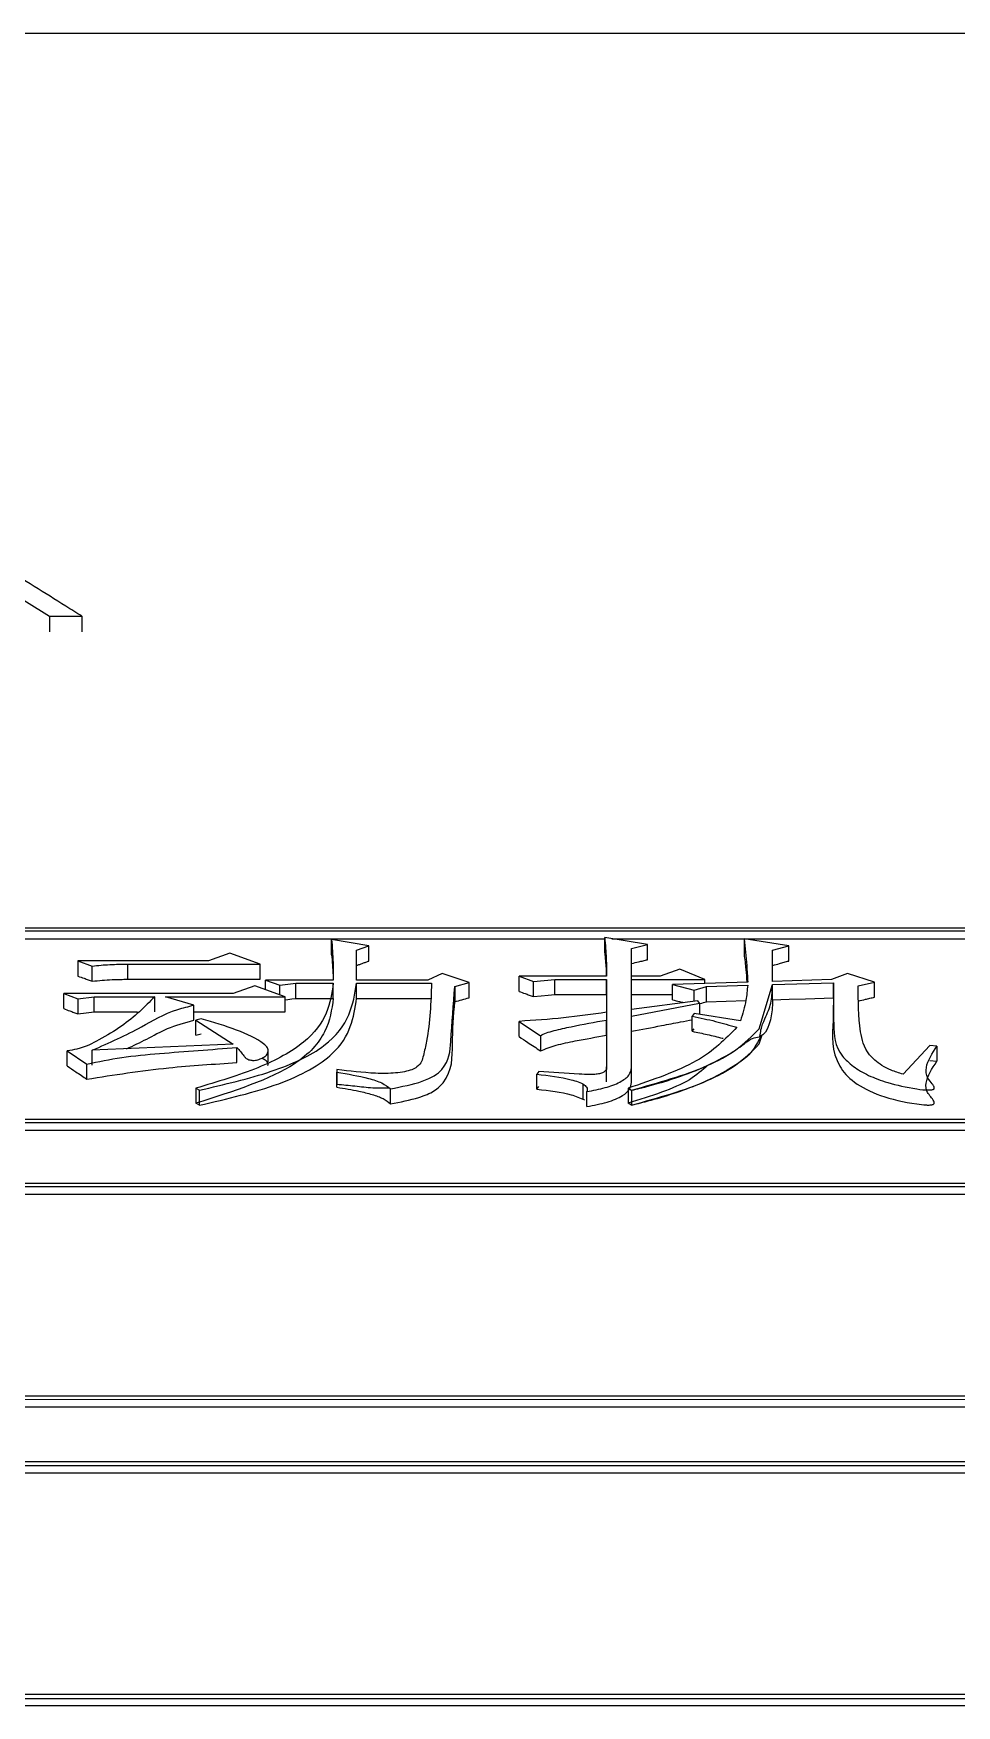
# Model space of a CAD drawing. Header units: millimetres. Extents: x 2085 to 4229, y 754 to 2271.
# Drawn here: x 2612.7 to 2618.29, y 2106.04 to 2116.17 of the extents above; entities that cross this region are included whole.
import ezdxf

# ---------------------------------------------------------------- set-up
doc = ezdxf.new("R2010")
doc.units = ezdxf.units.MM

msp = doc.modelspace()

# ---------------------------------------------------------------- linework, layer by layer
at = {"color": 7, "linetype": 'Continuous', "lineweight": 25}
for p, q in [((2629.619, 2116.166), (2592.619, 2116.167)), ((2612.499, 2112.823), (2612.795, 2112.639)), ((2612.795, 2112.639), (2612.99, 2112.639)), ((2612.99, 2112.639), (2612.99, 2112.544)), ((2627.42, 2110.749), (2605.437, 2110.75)), ((2627.37, 2110.732), (2605.487, 2110.732)), ((2611.245, 2110.686), (2616.158, 2110.686)), ((2616.418, 2110.651), (2616.158, 2110.693)), ((2616.158, 2110.601), (2616.158, 2110.693)), ((2616.202, 2110.686), (2621.654, 2110.686)), ((2617.273, 2110.643), (2617.002, 2110.685)), ((2617.002, 2110.685), (2617.002, 2110.593)), ((2613.887, 2110.598), (2613.757, 2110.552)), ((2614.071, 2110.533), (2613.887, 2110.598)), ((2614.73, 2110.644), (2614.503, 2110.682)), ((2614.503, 2110.589), (2614.503, 2110.682)), ((2614.655, 2110.617), (2614.73, 2110.644)), ((2614.655, 2110.436), (2614.655, 2110.617)), ((2614.655, 2110.525), (2614.655, 2110.617)), ((2614.73, 2110.551), (2614.73, 2110.644)), ((2616.321, 2110.628), (2616.418, 2110.651)), ((2616.321, 2110.459), (2616.321, 2110.628)), ((2616.321, 2110.628), (2616.321, 2110.628)), ((2616.418, 2110.559), (2616.418, 2110.651)), ((2617.175, 2110.617), (2617.273, 2110.643)), ((2617.175, 2110.428), (2617.175, 2110.617)), ((2617.175, 2110.616), (2617.175, 2110.617)), ((2617.273, 2110.551), (2617.273, 2110.643)), ((2612.967, 2110.552), (2612.967, 2110.46)), ((2612.967, 2110.552), (2613.054, 2110.521)), ((2613.757, 2110.552), (2612.967, 2110.552)), ((2613.054, 2110.429), (2613.054, 2110.521)), ((2613.27, 2110.441), (2613.27, 2110.533)), ((2613.27, 2110.533), (2614.071, 2110.533)), ((2614.071, 2110.441), (2614.071, 2110.533)), ((2614.655, 2110.436), (2614.655, 2110.525)), ((2616.321, 2110.459), (2616.321, 2110.536)), ((2616.613, 2110.502), (2616.494, 2110.459)), ((2616.764, 2110.44), (2616.613, 2110.502)), ((2617.175, 2110.429), (2617.175, 2110.525)), ((2613.27, 2110.441), (2614.071, 2110.441)), ((2614.038, 2110.401), (2613.908, 2110.354)), ((2614.222, 2110.335), (2614.038, 2110.401)), ((2614.103, 2110.436), (2614.19, 2110.405)), ((2614.514, 2110.436), (2614.103, 2110.436)), ((2614.103, 2110.378), (2614.103, 2110.436)), ((2614.19, 2110.405), (2614.287, 2110.417)), ((2614.19, 2110.347), (2614.19, 2110.405)), ((2614.287, 2110.417), (2614.514, 2110.417)), ((2614.287, 2110.325), (2614.287, 2110.417)), ((2614.514, 2110.325), (2614.514, 2110.417)), ((2615.087, 2110.436), (2614.655, 2110.436)), ((2614.655, 2110.325), (2614.655, 2110.417)), ((2614.655, 2110.417), (2615.109, 2110.417)), ((2615.174, 2110.475), (2615.087, 2110.436)), ((2615.336, 2110.421), (2615.174, 2110.475)), ((2615.25, 2110.397), (2615.336, 2110.421)), ((2615.25, 2110.397), (2615.25, 2110.305)), ((2615.336, 2110.329), (2615.336, 2110.421)), ((2615.639, 2110.459), (2615.726, 2110.428)), ((2616.169, 2110.459), (2615.639, 2110.459)), ((2615.639, 2110.367), (2615.639, 2110.459)), ((2615.726, 2110.428), (2615.855, 2110.44)), ((2615.726, 2110.336), (2615.726, 2110.428)), ((2615.855, 2110.44), (2616.169, 2110.44)), ((2615.855, 2110.348), (2615.855, 2110.44)), ((2616.169, 2110.44), (2616.169, 2110.241)), ((2616.169, 2110.348), (2616.169, 2110.44)), ((2616.494, 2110.459), (2616.321, 2110.459)), ((2616.321, 2110.367), (2616.321, 2110.459)), ((2616.321, 2110.44), (2616.764, 2110.44)), ((2616.321, 2110.257), (2616.321, 2110.44)), ((2616.321, 2110.348), (2616.321, 2110.44)), ((2617.024, 2110.424), (2616.569, 2110.409)), ((2616.569, 2110.409), (2616.699, 2110.374)), ((2616.569, 2110.317), (2616.569, 2110.409)), ((2616.699, 2110.374), (2616.775, 2110.397)), ((2616.764, 2110.415), (2616.764, 2110.44)), ((2616.775, 2110.397), (2617.024, 2110.405)), ((2616.775, 2110.305), (2616.775, 2110.397)), ((2617.094, 2110.14), (2617.175, 2110.409)), ((2617.532, 2110.44), (2617.175, 2110.428)), ((2617.175, 2110.409), (2617.543, 2110.42)), ((2617.175, 2110.317), (2617.175, 2110.409)), ((2617.175, 2110.409), (2617.175, 2110.409)), ((2617.629, 2110.475), (2617.532, 2110.44)), ((2617.543, 2110.329), (2617.543, 2110.42)), ((2617.792, 2110.424), (2617.629, 2110.475)), ((2617.694, 2110.401), (2617.792, 2110.424)), ((2617.792, 2110.333), (2617.792, 2110.424)), ((2612.881, 2110.354), (2612.967, 2110.323)), ((2613.908, 2110.354), (2612.881, 2110.354)), ((2612.881, 2110.263), (2612.881, 2110.354)), ((2612.967, 2110.323), (2613.065, 2110.335)), ((2612.967, 2110.323), (2612.967, 2110.232)), ((2613.065, 2110.335), (2613.432, 2110.335)), ((2613.065, 2110.243), (2613.065, 2110.335)), ((2613.432, 2110.243), (2613.432, 2110.335)), ((2613.497, 2110.335), (2614.222, 2110.335)), ((2613.67, 2110.284), (2613.497, 2110.335)), ((2613.67, 2110.193), (2613.67, 2110.284)), ((2614.222, 2110.243), (2614.222, 2110.335)), ((2614.287, 2110.325), (2614.514, 2110.325)), ((2614.655, 2110.325), (2615.109, 2110.325)), ((2615.855, 2110.348), (2616.169, 2110.348)), ((2616.169, 2110.348), (2616.169, 2110.149)), ((2616.321, 2110.348), (2616.569, 2110.348)), ((2616.721, 2110.311), (2616.321, 2110.257)), ((2616.321, 2110.217), (2616.732, 2110.296)), ((2616.699, 2110.308), (2616.699, 2110.374)), ((2616.732, 2110.296), (2616.721, 2110.311)), ((2616.732, 2110.296), (2616.732, 2110.228)), ((2616.775, 2110.305), (2617.013, 2110.313)), ((2617.544, 2110.352), (2617.543, 2110.352)), ((2613.065, 2110.243), (2613.328, 2110.243)), ((2613.67, 2110.243), (2614.222, 2110.243)), ((2613.714, 2110.202), (2613.681, 2110.194)), ((2613.681, 2110.194), (2613.908, 2110.047)), ((2613.681, 2110.102), (2613.681, 2110.194)), ((2615.639, 2110.186), (2615.769, 2110.099)), ((2615.639, 2110.094), (2615.639, 2110.186)), ((2616.169, 2110.194), (2616.169, 2109.911)), ((2616.169, 2110.102), (2616.169, 2110.194)), ((2616.321, 2110.165), (2616.321, 2110.257)), ((2616.321, 2109.907), (2616.321, 2110.217)), ((2616.321, 2110.216), (2616.321, 2110.217)), ((2616.699, 2110.233), (2616.688, 2110.217)), ((2616.688, 2110.126), (2616.688, 2110.217)), ((2616.98, 2110.19), (2616.699, 2110.233)), ((2617.542, 2110.248), (2617.542, 2110.155)), ((2613.681, 2110.102), (2613.714, 2110.11)), ((2615.769, 2110.099), (2615.769, 2110.007)), ((2616.169, 2110.102), (2616.169, 2109.895)), ((2616.321, 2109.815), (2616.321, 2110.126)), ((2616.688, 2110.126), (2616.699, 2110.141)), ((2617.094, 2110.049), (2617.111, 2110.105)), ((2612.902, 2109.916), (2612.902, 2110.007)), ((2612.902, 2110.007), (2613.021, 2109.927)), ((2613.908, 2110.047), (2613.054, 2110.011)), ((2613.054, 2109.92), (2613.054, 2110.011)), ((2613.93, 2109.936), (2613.93, 2110.027)), ((2614.119, 2109.94), (2614.119, 2110.007)), ((2618.127, 2110.039), (2617.965, 2109.866)), ((2618.17, 2110.035), (2618.127, 2110.039)), ((2618.17, 2110.035), (2618.17, 2109.944)), ((2613.021, 2109.836), (2613.021, 2109.927)), ((2614.536, 2109.894), (2614.536, 2109.803)), ((2614.536, 2109.787), (2614.536, 2109.878)), ((2615.758, 2109.882), (2615.747, 2109.866)), ((2616.169, 2109.819), (2616.169, 2109.911)), ((2616.321, 2109.815), (2616.321, 2109.907)), ((2618.127, 2109.948), (2618.17, 2109.944)), ((2613.681, 2109.781), (2613.681, 2109.69)), ((2613.681, 2109.781), (2613.703, 2109.769)), ((2614.536, 2109.787), (2614.536, 2109.803)), ((2614.86, 2109.686), (2614.86, 2109.777)), ((2615.747, 2109.775), (2615.747, 2109.866)), ((2615.747, 2109.775), (2615.758, 2109.791)), ((2616.028, 2109.714), (2616.028, 2109.804)), ((2616.299, 2109.781), (2616.299, 2109.69)), ((2616.299, 2109.781), (2616.321, 2109.769)), ((2613.703, 2109.678), (2613.681, 2109.69)), ((2613.703, 2109.678), (2613.703, 2109.769)), ((2616.05, 2109.67), (2616.05, 2109.761)), ((2616.321, 2109.678), (2616.299, 2109.69)), ((2616.321, 2109.769), (2616.321, 2109.678)), ((2605.437, 2109.574), (2627.42, 2109.574)), ((2605.487, 2109.593), (2627.37, 2109.593)), ((2605.437, 2109.528), (2627.42, 2109.528)), ((2627.37, 2109.203), (2605.387, 2109.204)), ((2627.32, 2109.184), (2605.437, 2109.184)), ((2605.437, 2109.139), (2627.32, 2109.139)), ((2605.387, 2107.898), (2627.37, 2107.897)), ((2605.387, 2107.853), (2627.37, 2107.853)), ((2605.437, 2107.919), (2627.32, 2107.918)), ((2627.42, 2107.518), (2605.437, 2107.519)), ((2605.487, 2107.497), (2627.37, 2107.497)), ((2605.487, 2107.453), (2627.37, 2107.453)), ((2605.437, 2106.087), (2627.42, 2106.087)), ((2605.437, 2106.044), (2627.42, 2106.043)), ((2627.37, 2106.11), (2605.487, 2106.11))]:
    msp.add_line(p, q, dxfattribs=at)
at = {"color": 7, "linetype": 'Continuous', "lineweight": 25, "flags": 128}
for points in [[(2612.795, 2112.639), (2612.795, 2112.615), (2612.795, 2112.591), (2612.795, 2112.544)], [(2614.222, 2110.317), (2614.238, 2110.319), (2614.263, 2110.322), (2614.287, 2110.325)], [(2615.726, 2110.336), (2615.774, 2110.341), (2615.815, 2110.344), (2615.855, 2110.348)], [(2617.175, 2110.317), (2617.275, 2110.32), (2617.375, 2110.323), (2617.543, 2110.329)], [(2612.967, 2110.232), (2613.016, 2110.237), (2613.065, 2110.243)]]:
    msp.add_lwpolyline(points, dxfattribs=at)
at = {"color": 7, "linetype": 'Continuous', "lineweight": 25}
for points, knots in [([(2612.99, 2112.639), (2612.958, 2112.659), (2612.798, 2112.76), (2612.49, 2112.95), (2612.214, 2113.113), (2612.067, 2113.2)], [0, 0, 0, 0, 0.104313, 0.521568, 1, 1, 1, 1]), ([(2616.158, 2110.693), (2616.162, 2110.651), (2616.168, 2110.573), (2616.169, 2110.495), (2616.169, 2110.459)], [0, 0, 0, 0, 0.544272, 1, 1, 1, 1]), ([(2617.002, 2110.685), (2617.008, 2110.632), (2617.018, 2110.546), (2617.022, 2110.458), (2617.024, 2110.424)], [0, 0, 0, 0, 0.617116, 1, 1, 1, 1]), ([(2614.503, 2110.682), (2614.507, 2110.635), (2614.514, 2110.554), (2614.514, 2110.471), (2614.514, 2110.436)], [0, 0, 0, 0, 0.575668, 1, 1, 1, 1]), ([(2614.503, 2110.589), (2614.507, 2110.548), (2614.512, 2110.498), (2614.513, 2110.448), (2614.513, 2110.439)], [0, 0, 0, 0, 0.82802, 1, 1, 1, 1]), ([(2616.158, 2110.601), (2616.161, 2110.569), (2616.166, 2110.522), (2616.167, 2110.475), (2616.167, 2110.459)], [0, 0, 0, 0, 0.675043, 1, 1, 1, 1]), ([(2617.002, 2110.593), (2617.006, 2110.562), (2617.013, 2110.506), (2617.017, 2110.45), (2617.018, 2110.424)], [0, 0, 0, 0, 0.550115, 1, 1, 1, 1]), ([(2613.054, 2110.521), (2613.089, 2110.525), (2613.16, 2110.531), (2613.233, 2110.532), (2613.27, 2110.533)], [0, 0, 0, 0, 0.498867, 1, 1, 1, 1]), ([(2614.655, 2110.525), (2614.661, 2110.527), (2614.674, 2110.531), (2614.693, 2110.538), (2614.712, 2110.545), (2614.724, 2110.549), (2614.73, 2110.551)], [0, 0, 0, 0, 0.25, 0.5, 0.75, 1, 1, 1, 1]), ([(2616.321, 2110.536), (2616.335, 2110.54), (2616.358, 2110.545), (2616.391, 2110.553), (2616.409, 2110.557), (2616.418, 2110.559)], [0, 0, 0, 0, 0.439881, 0.71994, 1, 1, 1, 1]), ([(2617.175, 2110.525), (2617.189, 2110.528), (2617.212, 2110.535), (2617.244, 2110.544), (2617.263, 2110.549), (2617.273, 2110.551)], [0, 0, 0, 0, 0.420135, 0.710067, 1, 1, 1, 1]), ([(2612.967, 2110.46), (2612.98, 2110.455), (2613, 2110.448), (2613.029, 2110.438), (2613.046, 2110.432), (2613.054, 2110.429)], [0, 0, 0, 0, 0.428609, 0.7143039, 1, 1, 1, 1]), ([(2613.054, 2110.429), (2613.094, 2110.433), (2613.165, 2110.44), (2613.238, 2110.44), (2613.27, 2110.441)], [0, 0, 0, 0, 0.558823, 1, 1, 1, 1]), ([(2614.514, 2110.417), (2614.505, 2110.356), (2614.488, 2110.236), (2614.357, 2110.054), (2614.07, 2109.897), (2613.812, 2109.82), (2613.681, 2109.781)], [0, 0, 0, 0, 0.244354, 0.489935, 0.74136, 1, 1, 1, 1]), ([(2613.703, 2109.769), (2613.853, 2109.804), (2614.15, 2109.872), (2614.487, 2110.031), (2614.625, 2110.225), (2614.645, 2110.353), (2614.655, 2110.417)], [0, 0, 0, 0, 0.2601932, 0.5118512, 0.7565513, 1, 1, 1, 1]), ([(2615.109, 2110.417), (2615.105, 2110.3), (2615.1, 2110.154), (2615.061, 2109.985), (2615.046, 2109.923), (2614.991, 2109.892), (2614.945, 2109.88), (2614.871, 2109.87), (2614.729, 2109.87), (2614.613, 2109.885), (2614.536, 2109.894)], [0, 0, 0, 0, 0.4898961, 0.6102723, 0.7064925, 0.7358579, 0.7655593, 0.7971729, 0.8650638, 1, 1, 1, 1]), ([(2614.86, 2109.777), (2614.928, 2109.791), (2615.029, 2109.81), (2615.129, 2109.855), (2615.217, 2109.934), (2615.229, 2110.123), (2615.241, 2110.287), (2615.25, 2110.397)], [0, 0, 0, 0, 0.132838, 0.196641, 0.258559, 0.505709, 1, 1, 1, 1]), ([(2617.024, 2110.405), (2617.021, 2110.374), (2617.015, 2110.303), (2616.993, 2110.231), (2616.98, 2110.19)], [0, 0, 0, 0, 0.426568, 1, 1, 1, 1]), ([(2617.098, 2110.094), (2617.1, 2110.108), (2617.104, 2110.137), (2617.129, 2110.214), (2617.163, 2110.266), (2617.172, 2110.346), (2617.174, 2110.391), (2617.175, 2110.404), (2617.175, 2110.409)], [0, 0, 0, 0, 0.068352, 0.139472, 0.508143, 0.851675, 0.94747, 1, 1, 1, 1]), ([(2617.543, 2110.42), (2617.543, 2110.337), (2617.543, 2110.19), (2617.551, 2110.014), (2617.66, 2109.913), (2617.751, 2109.858), (2617.879, 2109.809), (2618.007, 2109.782), (2618.101, 2109.769), (2618.134, 2109.771), (2618.143, 2109.772), (2618.148, 2109.774), (2618.152, 2109.777), (2618.156, 2109.783), (2618.152, 2109.794), (2618.138, 2109.814), (2618.104, 2109.851), (2618.1, 2109.93), (2618.142, 2109.993), (2618.17, 2110.035)], [0, 0, 0, 0, 0.249545, 0.436315, 0.501271, 0.564646, 0.626364, 0.704484, 0.733965, 0.739063, 0.743353, 0.745337, 0.747325, 0.751675, 0.763079, 0.778003, 0.812665, 0.875175, 1, 1, 1, 1]), ([(2617.965, 2109.866), (2617.94, 2109.874), (2617.891, 2109.889), (2617.818, 2109.928), (2617.732, 2110.005), (2617.693, 2110.171), (2617.694, 2110.309), (2617.694, 2110.401)], [0, 0, 0, 0, 0.065694, 0.129902, 0.255713, 0.503859, 1, 1, 1, 1]), ([(2613.432, 2110.335), (2613.372, 2110.274), (2613.28, 2110.182), (2613.108, 2110.08), (2613.001, 2110.024), (2612.922, 2110.01), (2612.902, 2110.007)], [0, 0, 0, 0, 0.493221, 0.743655, 0.934367, 1, 1, 1, 1]), ([(2613.054, 2110.011), (2613.157, 2110.057), (2613.337, 2110.136), (2613.504, 2110.244), (2613.636, 2110.276), (2613.67, 2110.284)], [0, 0, 0, 0, 0.498749, 0.872406, 1, 1, 1, 1]), ([(2614.514, 2110.325), (2614.504, 2110.257), (2614.485, 2110.122), (2614.273, 2109.878), (2613.908, 2109.762), (2613.681, 2109.69)], [0, 0, 0, 0, 0.2743455, 0.5506038, 1, 1, 1, 1]), ([(2613.703, 2109.678), (2613.871, 2109.717), (2614.202, 2109.793), (2614.609, 2110.02), (2614.637, 2110.21), (2614.655, 2110.325)], [0, 0, 0, 0, 0.291461, 0.571537, 1, 1, 1, 1]), ([(2614.86, 2109.686), (2614.92, 2109.698), (2615.019, 2109.717), (2615.131, 2109.763), (2615.239, 2109.871), (2615.23, 2110.059), (2615.243, 2110.22), (2615.25, 2110.305)], [0, 0, 0, 0, 0.117242, 0.195683, 0.274072, 0.616161, 1, 1, 1, 1]), ([(2615.25, 2110.305), (2615.264, 2110.309), (2615.293, 2110.317), (2615.322, 2110.325), (2615.336, 2110.329)], [0, 0, 0, 0, 0.5, 1, 1, 1, 1]), ([(2615.639, 2110.367), (2615.651, 2110.363), (2615.672, 2110.356), (2615.701, 2110.345), (2615.717, 2110.339), (2615.726, 2110.336)], [0, 0, 0, 0, 0.428612, 0.714306, 1, 1, 1, 1]), ([(2616.569, 2110.317), (2616.583, 2110.313), (2616.605, 2110.307), (2616.627, 2110.302), (2616.634, 2110.3)], [0, 0, 0, 0, 0.643901, 1, 1, 1, 1]), ([(2616.732, 2110.292), (2616.733, 2110.293), (2616.748, 2110.297), (2616.762, 2110.302), (2616.775, 2110.305)], [0, 0, 0, 0, 0.125351, 1, 1, 1, 1]), ([(2617.175, 2110.317), (2617.175, 2110.316), (2617.175, 2110.304), (2617.173, 2110.259), (2617.165, 2110.194), (2617.132, 2110.112), (2617.109, 2110.1), (2617.098, 2110.094)], [0, 0, 0, 0, 0.014449, 0.133551, 0.495754, 0.7437, 1, 1, 1, 1]), ([(2617.543, 2110.329), (2617.543, 2110.283), (2617.542, 2110.147), (2617.525, 2109.971), (2617.659, 2109.815), (2617.819, 2109.732), (2617.987, 2109.693), (2618.094, 2109.68), (2618.125, 2109.679), (2618.139, 2109.681), (2618.147, 2109.683), (2618.153, 2109.686), (2618.156, 2109.693), (2618.146, 2109.717), (2618.105, 2109.755), (2618.099, 2109.839), (2618.141, 2109.9), (2618.17, 2109.944)], [0, 0, 0, 0, 0.135472, 0.406763, 0.50628, 0.604985, 0.704283, 0.727912, 0.736946, 0.74078, 0.744655, 0.748047, 0.752351, 0.764139, 0.816594, 0.869623, 1, 1, 1, 1]), ([(2617.694, 2110.309), (2617.709, 2110.313), (2617.732, 2110.318), (2617.764, 2110.326), (2617.783, 2110.33), (2617.792, 2110.333)], [0, 0, 0, 0, 0.44, 0.72, 1, 1, 1, 1]), ([(2612.881, 2110.263), (2612.893, 2110.258), (2612.914, 2110.251), (2612.943, 2110.24), (2612.959, 2110.235), (2612.967, 2110.232)], [0, 0, 0, 0, 0.428613, 0.714306, 1, 1, 1, 1]), ([(2613.261, 2110.02), (2613.303, 2110.039), (2613.389, 2110.079), (2613.502, 2110.146), (2613.614, 2110.177), (2613.67, 2110.193)], [0, 0, 0, 0, 0.319596, 0.657164, 1, 1, 1, 1]), ([(2613.93, 2110.027), (2613.945, 2110.011), (2613.963, 2109.99), (2613.981, 2109.965), (2613.997, 2109.955), (2614.011, 2109.951), (2614.02, 2109.95), (2614.03, 2109.949), (2614.043, 2109.95), (2614.062, 2109.955), (2614.084, 2109.963), (2614.109, 2109.978), (2614.12, 2110), (2614.12, 2110.026), (2614.026, 2110.109), (2613.861, 2110.158), (2613.714, 2110.202)], [0, 0, 0, 0, 0.122721, 0.15416, 0.184961, 0.198897, 0.205533, 0.212114, 0.225991, 0.241808, 0.277356, 0.311034, 0.368969, 0.430506, 0.491702, 1, 1, 1, 1]), ([(2616.169, 2110.241), (2616.083, 2110.229), (2615.91, 2110.204), (2615.73, 2110.192), (2615.639, 2110.186)], [0, 0, 0, 0, 0.499593, 1, 1, 1, 1]), ([(2615.769, 2110.099), (2615.78, 2110.105), (2615.803, 2110.117), (2615.869, 2110.135), (2615.988, 2110.162), (2616.097, 2110.181), (2616.169, 2110.194)], [0, 0, 0, 0, 0.120416, 0.244636, 0.495058, 1, 1, 1, 1]), ([(2616.321, 2110.126), (2616.381, 2110.137), (2616.48, 2110.156), (2616.603, 2110.18), (2616.665, 2110.191), (2616.688, 2110.196)], [0, 0, 0, 0, 0.495956, 0.806796, 1, 1, 1, 1]), ([(2616.688, 2110.217), (2616.736, 2110.207), (2616.83, 2110.188), (2616.916, 2110.162), (2616.959, 2110.15)], [0, 0, 0, 0, 0.507162, 1, 1, 1, 1]), ([(2615.639, 2110.094), (2615.657, 2110.082), (2615.687, 2110.062), (2615.73, 2110.033), (2615.756, 2110.016), (2615.769, 2110.007)], [0, 0, 0, 0, 0.403119, 0.70156, 1, 1, 1, 1]), ([(2615.769, 2110.007), (2615.799, 2110.02), (2615.861, 2110.044), (2616.003, 2110.072), (2616.106, 2110.091), (2616.169, 2110.102)], [0, 0, 0, 0, 0.2729687, 0.5543374, 1, 1, 1, 1]), ([(2616.959, 2110.15), (2616.889, 2110.079), (2616.747, 2109.933), (2616.45, 2109.832), (2616.299, 2109.781)], [0, 0, 0, 0, 0.492671, 1, 1, 1, 1]), ([(2616.321, 2109.769), (2616.483, 2109.815), (2616.726, 2109.882), (2616.972, 2110.017), (2617.051, 2110.097), (2617.094, 2110.14)], [0, 0, 0, 0, 0.480373, 0.715158, 1, 1, 1, 1]), ([(2617.103, 2110.093), (2617.077, 2110.046), (2617.05, 2109.997), (2617.012, 2109.966), (2616.946, 2109.915), (2616.787, 2109.821), (2616.556, 2109.738), (2616.391, 2109.695), (2616.339, 2109.682), (2616.321, 2109.678)], [0, 0, 0, 0, 0.172585, 0.175983, 0.205093, 0.521257, 0.851512, 0.949107, 1, 1, 1, 1]), ([(2616.321, 2109.769), (2616.338, 2109.773), (2616.507, 2109.813), (2616.738, 2109.89), (2616.92, 2109.991), (2616.989, 2110.039), (2617.011, 2110.056), (2617.017, 2110.061), (2617.05, 2110.087), (2617.077, 2110.09), (2617.103, 2110.093)], [0, 0, 0, 0, 0.048659, 0.478007, 0.711563, 0.794803, 0.817387, 0.823945, 0.827352, 1, 1, 1, 1]), ([(2616.688, 2110.126), (2616.719, 2110.119), (2616.781, 2110.106), (2616.843, 2110.092), (2616.874, 2110.083), (2616.876, 2110.082)], [0, 0, 0, 0, 0.472115, 0.967418, 1, 1, 1, 1]), ([(2613.021, 2109.927), (2613.09, 2109.942), (2613.23, 2109.971), (2613.54, 2109.999), (2613.774, 2110.016), (2613.93, 2110.027)], [0, 0, 0, 0, 0.2460717, 0.4967335, 1, 1, 1, 1]), ([(2616.321, 2109.678), (2616.483, 2109.724), (2616.726, 2109.791), (2616.972, 2109.926), (2617.051, 2110.005), (2617.094, 2110.049)], [0, 0, 0, 0, 0.480491, 0.715254, 1, 1, 1, 1]), ([(2612.902, 2109.916), (2612.92, 2109.904), (2612.948, 2109.885), (2612.988, 2109.858), (2613.01, 2109.843), (2613.021, 2109.836)], [0, 0, 0, 0, 0.442564, 0.721282, 1, 1, 1, 1]), ([(2613.021, 2109.836), (2613.185, 2109.862), (2613.479, 2109.908), (2613.791, 2109.927), (2613.93, 2109.936)], [0, 0, 0, 0, 0.555914, 1, 1, 1, 1]), ([(2614.118, 2109.919), (2614.118, 2109.921), (2614.121, 2109.93), (2614.112, 2109.946), (2614.09, 2109.958), (2614.081, 2109.963)], [0, 0, 0, 0, 0.0857997, 0.5998162, 1, 1, 1, 1]), ([(2614.536, 2109.894), (2614.536, 2109.891), (2614.536, 2109.886), (2614.536, 2109.881), (2614.536, 2109.878)], [0, 0, 0, 0, 0.56, 1, 1, 1, 1]), ([(2614.536, 2109.878), (2614.601, 2109.867), (2614.699, 2109.851), (2614.812, 2109.815), (2614.844, 2109.79), (2614.86, 2109.777)], [0, 0, 0, 0, 0.509707, 0.758863, 1, 1, 1, 1]), ([(2616.169, 2109.911), (2616.169, 2109.903), (2616.168, 2109.891), (2616.15, 2109.876), (2616.127, 2109.868), (2616.098, 2109.864), (2616.056, 2109.864), (2615.942, 2109.869), (2615.84, 2109.876), (2615.758, 2109.882)], [0, 0, 0, 0, 0.116135, 0.174978, 0.235386, 0.296971, 0.360825, 0.490326, 1, 1, 1, 1]), ([(2616.05, 2109.761), (2616.088, 2109.768), (2616.162, 2109.782), (2616.253, 2109.816), (2616.312, 2109.859), (2616.318, 2109.891), (2616.321, 2109.907)], [0, 0, 0, 0, 0.260145, 0.513561, 0.758875, 1, 1, 1, 1]), ([(2616.783, 2109.921), (2616.749, 2109.89), (2616.645, 2109.797), (2616.438, 2109.733), (2616.299, 2109.69)], [0, 0, 0, 0, 0.323931, 1, 1, 1, 1]), ([(2614.854, 2109.781), (2614.82, 2109.781), (2614.749, 2109.779), (2614.645, 2109.794), (2614.572, 2109.8), (2614.536, 2109.803)], [0, 0, 0, 0, 0.311718, 0.656171, 1, 1, 1, 1]), ([(2614.536, 2109.787), (2614.581, 2109.78), (2614.655, 2109.768), (2614.749, 2109.744), (2614.82, 2109.72), (2614.847, 2109.697), (2614.86, 2109.686)], [0, 0, 0, 0, 0.348073, 0.570364, 0.788384, 1, 1, 1, 1]), ([(2615.747, 2109.866), (2615.819, 2109.858), (2615.909, 2109.847), (2615.999, 2109.82), (2616.035, 2109.803), (2616.055, 2109.782), (2616.052, 2109.768), (2616.05, 2109.761)], [0, 0, 0, 0, 0.513521, 0.639448, 0.762318, 0.88191, 1, 1, 1, 1]), ([(2615.747, 2109.775), (2615.822, 2109.767), (2615.933, 2109.756), (2616.009, 2109.721), (2616.035, 2109.71)], [0, 0, 0, 0, 0.666671, 1, 1, 1, 1]), ([(2616.05, 2109.67), (2616.092, 2109.678), (2616.175, 2109.694), (2616.265, 2109.731), (2616.314, 2109.774), (2616.318, 2109.802), (2616.321, 2109.815)], [0, 0, 0, 0, 0.290992, 0.572857, 0.787844, 1, 1, 1, 1])]:
    msp.add_open_spline(points, degree=3, knots=knots, dxfattribs=at)

doc.saveas('drawing.dxf')
